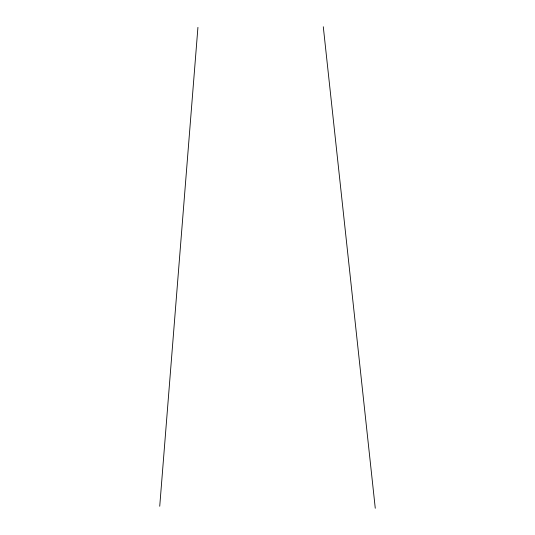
<?xml version="1.0" encoding="UTF-8"?>
<svg xmlns="http://www.w3.org/2000/svg" width="535" height="535" viewBox="0 0 535 535"><rect width="100%" height="100%" fill="white"/><g stroke="black" fill="none" stroke-linecap="round" stroke-linejoin="round"><path stroke-width="0.8" d="M159.731 506.257L197.93 27.365M323.287 26.75L375.269 508.25"/></g></svg>
